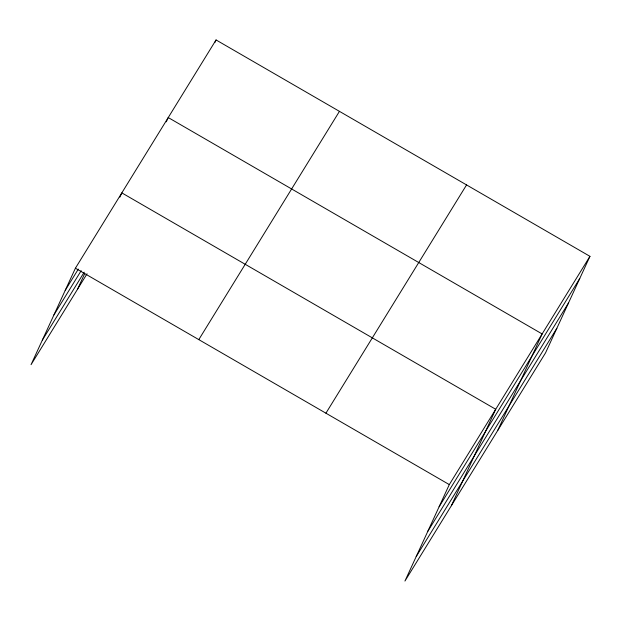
<?xml version="1.0" encoding="UTF-8"?>
<svg xmlns="http://www.w3.org/2000/svg" width="621" height="621" viewBox="0 0 621 621"><rect width="100%" height="100%" fill="white"/><g stroke="black" fill="none" stroke-linecap="round" stroke-linejoin="round"><path stroke-width="0.93" d="M589.95 256.333L449.301 484.597L404.939 581.054L545.587 352.79L589.95 256.333L216.061 39.946L75.413 268.21L31.05 364.667L87.049 273.783M77.462 289.339L84.712 273.582M119.869 197.144L121.832 192.883L495.713 409.27L451.351 505.727M166.281 121.817L168.244 117.555L542.133 333.943L497.763 430.4M214.889 42.5L216.061 39.946M65.221 290.38L78.339 269.087M53.942 314.894L81.188 270.678M42.329 340.153L84.2 272.192M198.798 339.617L339.446 111.353M325.916 413.19L466.565 184.926M439.101 506.767L579.75 278.503M427.83 531.281L568.479 303.017M416.21 556.54L556.858 328.276M75.413 268.21L449.301 484.597"/></g></svg>
